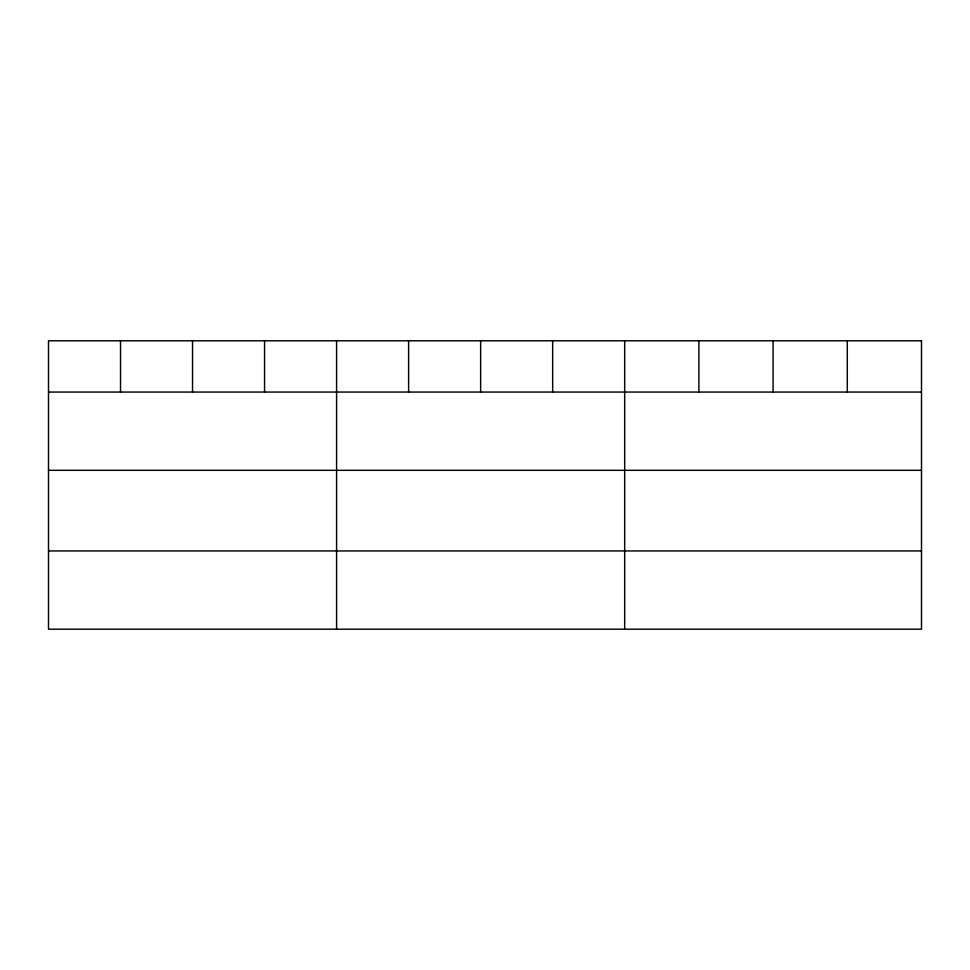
<?xml version="1.0" encoding="UTF-8"?>
<svg xmlns="http://www.w3.org/2000/svg" width="970" height="970" viewBox="0 0 970 970"><rect width="100%" height="100%" fill="white"/><g stroke="black" fill="none" stroke-linecap="round" stroke-linejoin="round"><path stroke-width="1.45" d="M48.5 392.062L921.5 392.062M48.5 470.317L921.5 470.317M48.5 550.948L921.5 550.948M847.295 340.797L847.295 392.062M773.09 340.797L773.09 392.062M698.885 340.797L698.885 392.062M624.68 340.797L624.68 629.203M552.658 340.797L552.658 392.062M480.635 340.797L480.635 392.062M408.612 340.797L408.612 392.062M336.59 340.797L336.59 629.203M264.567 340.797L264.567 392.062M192.545 340.797L192.545 392.062M120.522 340.797L120.522 392.062M921.5 340.797L48.5 340.797L48.5 629.203L921.5 629.203L921.5 340.797"/></g></svg>
